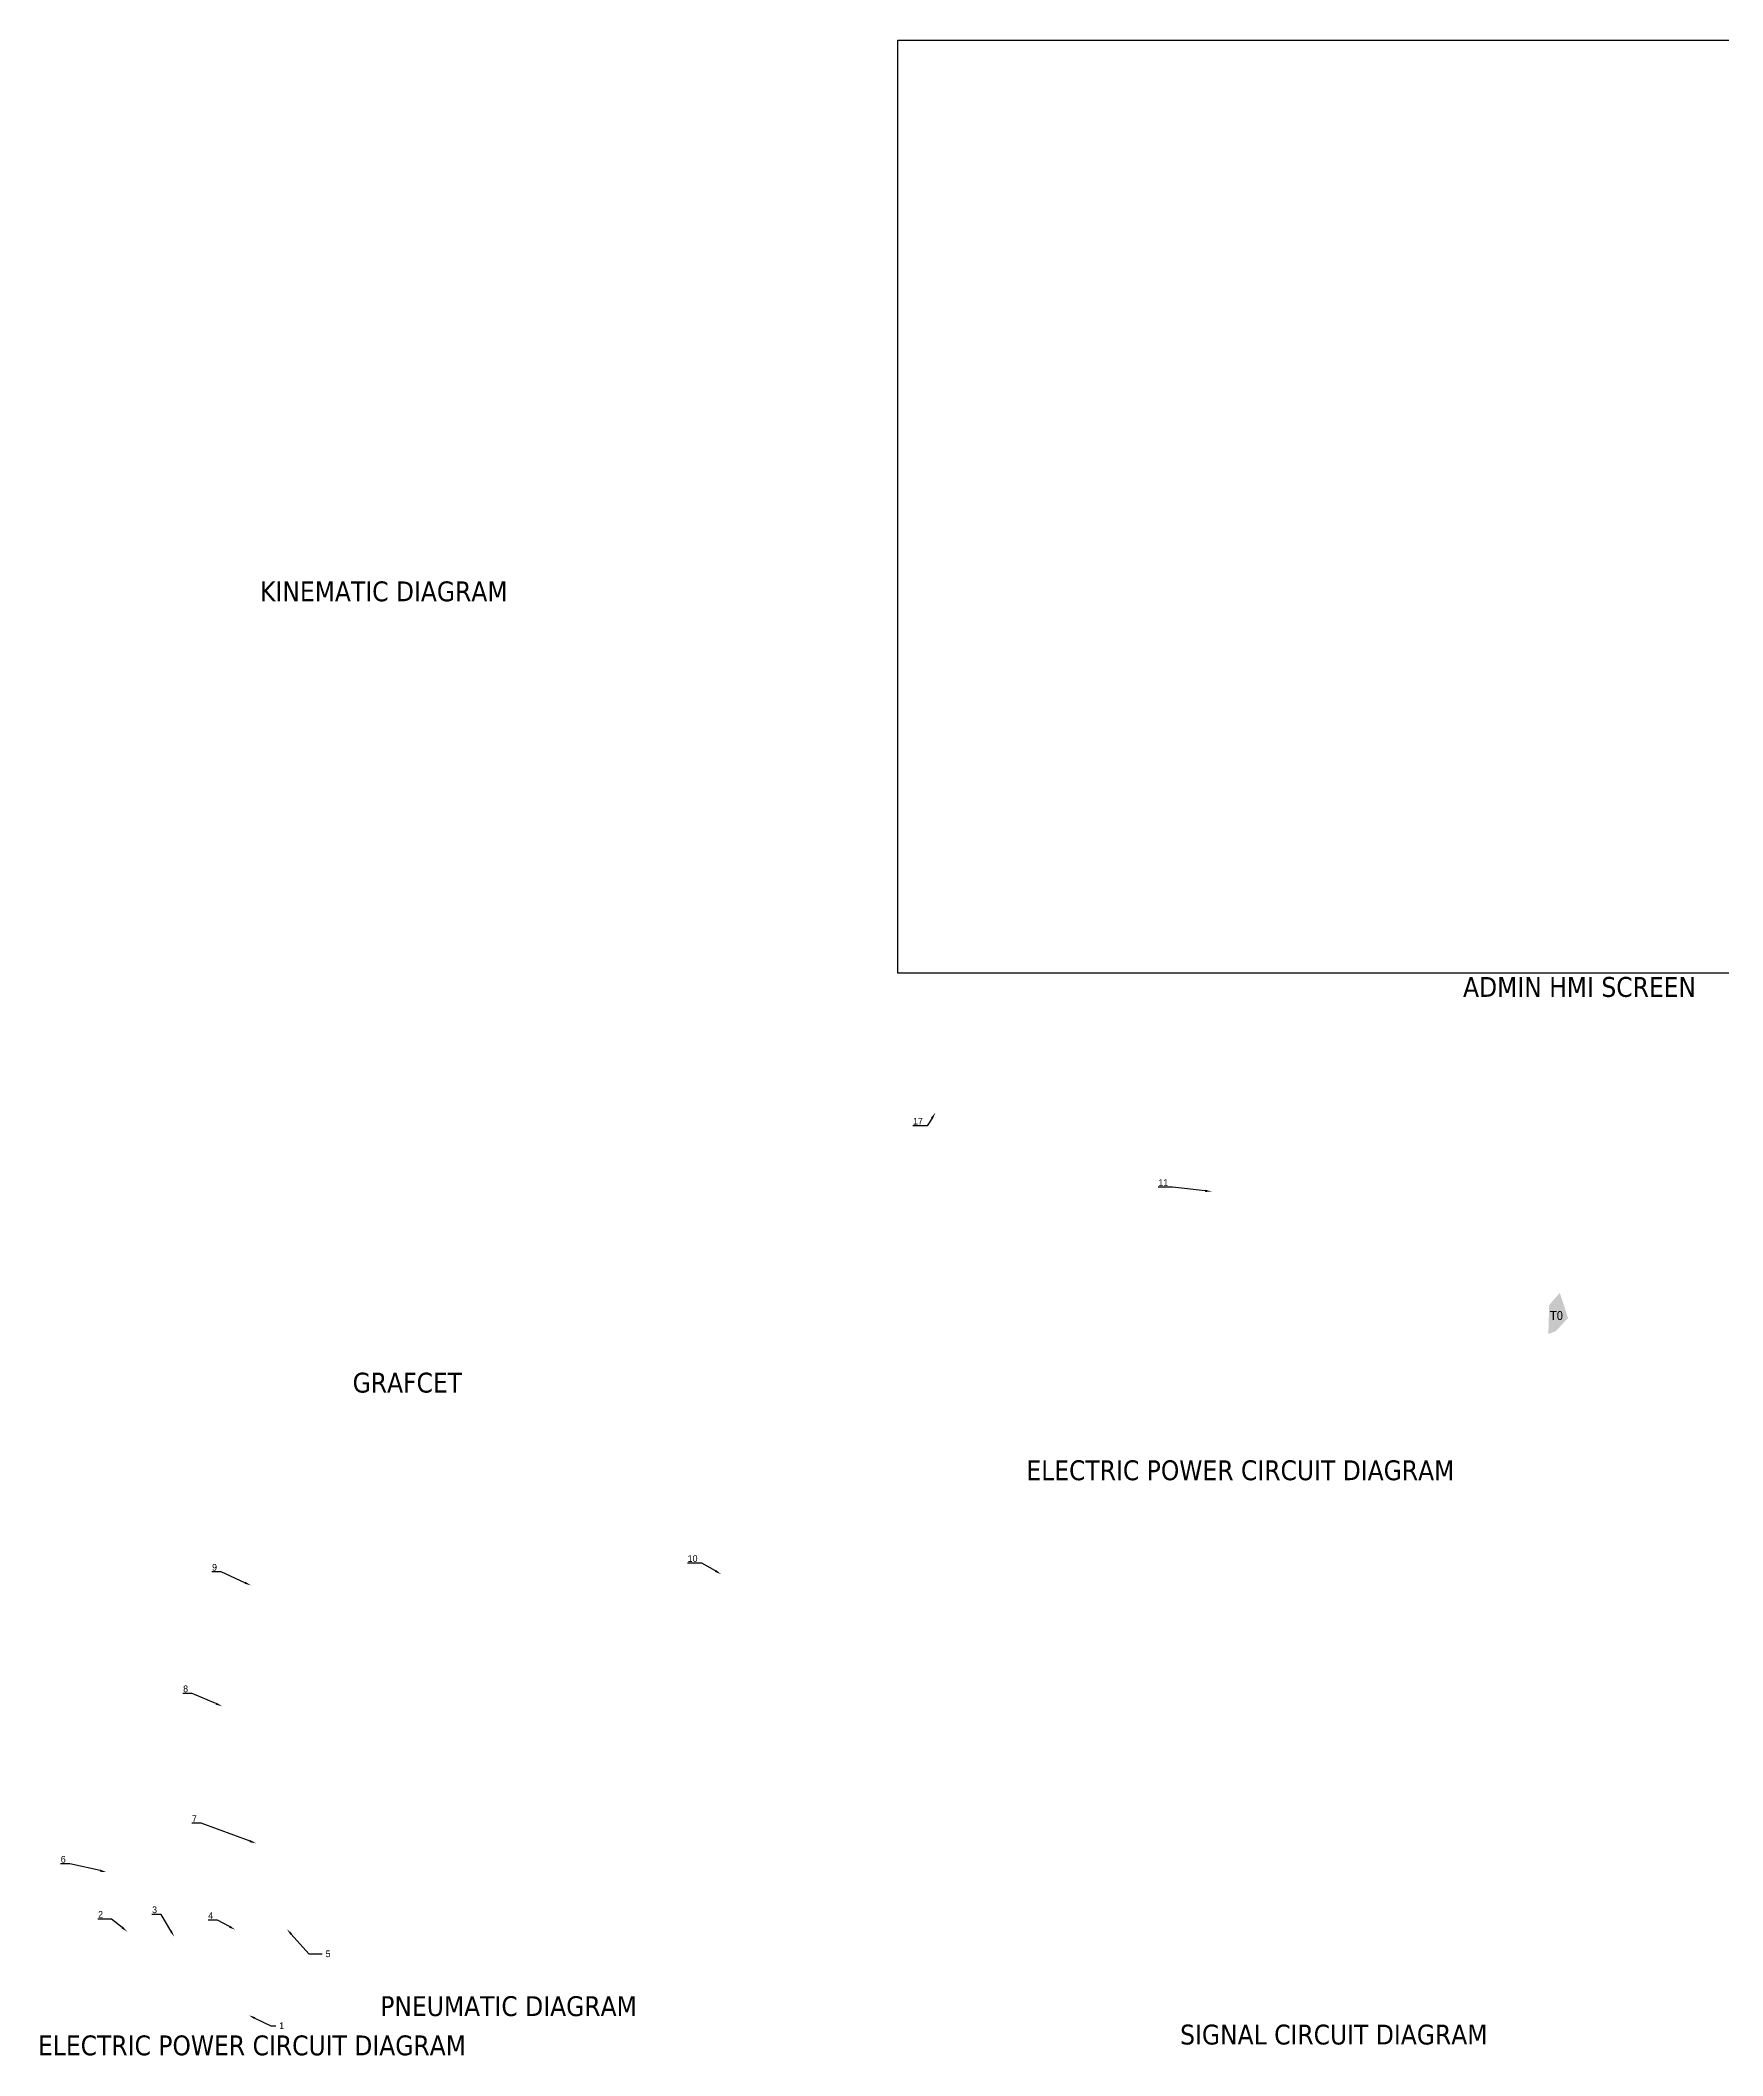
# Paper-space layout 'Sheet' of a CAD drawing. Header units: millimetres. Extents: x 21 to 1179, y 10 to 823.
# Drawn here: x 21 to 694, y 10 to 816 of the extents above; entities that cross this region are included whole.
import ezdxf
from ezdxf import colors
from ezdxf.entities.mleader import LeaderData, LeaderLine
from ezdxf.math import Vec2, Vec3

# ---------------------------------------------------------------- set-up
doc = ezdxf.new("R2010")
doc.units = ezdxf.units.MM
doc.styles.add('Note Text (ANSI)', font='TAHOMA.TTF')
picture_1 = doc.add_image_def('image5.png', size_in_pixel=(1007, 752))

psp = doc.layouts.new('Sheet')

# ---------------------------------------------------------------- hatches: boundary and pattern name
at = {"true_color": 0xffffff}
h = psp.add_hatch(color=7, dxfattribs=at)
h.dxf.hatch_style = 1
h.paths.add_polyline_path([(624.02, 298.77), (627.04, 300.03), (631.92, 305.24), (628.59, 315.29), (624.36, 310.41)])

# ---------------------------------------------------------------- texts
at = {"color": 0, "attachment_point": 1, "style": 'Note Text (ANSI)'}
for s, insert, char_height, width in [('{\\fTahoma|b0|i0|c163|p34;KINEMATIC DIAGRAM}', (108.81, 599.86), 7.942, 193.1719), ('{\\fTahoma|b0|i0|c163|p34;ADMIN HMI SCREEN}', (589.91, 441.63), 7.942, 193.1719), ('T0', (624.73, 308.01), 3.561, 44.669), ('{\\fTahoma|b0|i0|c163|p34;GRAFCET}', (145.82, 283.36), 7.942, 193.1719), ('{\\fTahoma|b0|i0|c163|p34;ELECTRIC POWER CIRCUIT DIAGRAM}', (415.29, 248.31), 7.942, 193.1719), ('{\\fTahoma|b0|i0|c163|p34;PNEUMATIC DIAGRAM}', (156.9, 33.97), 7.942, 193.1719), ('{\\fTahoma|b0|i0|c163|p34;ELECTRIC POWER CIRCUIT DIAGRAM}', (20, 18.27), 7.942, 193.1719), ('{\\fTahoma|b0|i0|c163|p34;SIGNAL CIRCUIT DIAGRAM}', (476.77, 22.6), 7.942, 193.1719)]:
    psp.add_mtext(s, dxfattribs=dict(at, insert=insert, char_height=char_height, width=width))

# ---------------------------------------------------------------- pictures from other files: only their frames are drawn
at = {"color": 0}
image = psp.add_image(picture_1, insert=(363.81, 443.16), size_in_units=(499.66, 373.13), dxfattribs=at)
image.dxf.flags = 7

# ---------------------------------------------------------------- leaders
ml = psp.add_multileader_mtext('Standard')
ml.set_content('{\\Ftxt|c163;17}', color=256)
ml.set_leader_properties()
ml.build(insert=Vec2(0, 0))
ml.multileader.update_dxf_attribs({"text_right_attachment_type": 6, "dogleg_length": 0.36, "arrow_head_size": 2.67})
ctx = ml.context
ctx.base_point, ctx.char_height, ctx.arrow_head_size, ctx.landing_gap_size, ctx.plane_origin = Vec3(369.02, 383.96), 2.6685, 2.67, 1.33, Vec3(288.6, 464.33)
ctx.right_attachment, ctx.text_align_type = 6, 2
notes = []
notes.append((ctx, [(1, (1, 1, 0), (375.61, 382.09), (-1, 0), 0.36, [(0, [(378.95, 387.43)], 0, [])])]))
ctx.mtext.insert, ctx.mtext.alignment, ctx.mtext.flow_direction = Vec3(373.91, 385.29), 3, 5
ml = psp.add_multileader_mtext('Standard')
ml.set_content('{\\Ftxt|c163;11}', color=256)
ml.set_leader_properties()
ml.build(insert=Vec2(0, 0))
ml.multileader.update_dxf_attribs({"text_right_attachment_type": 6, "dogleg_length": 0.36, "arrow_head_size": 2.67})
ctx = ml.context
ctx.base_point, ctx.char_height, ctx.arrow_head_size, ctx.landing_gap_size, ctx.plane_origin = Vec3(468, 359.4), 2.6685, 2.67, 1.33, Vec3(580.79, 439.78)
ctx.right_attachment, ctx.text_align_type = 6, 2
notes.append((ctx, [(1, (1, 1, 0), (473.7, 357.54), (-1, 0), 0.36, [(0, [(489.46, 355.81)], 0, [])])]))
ctx.mtext.insert, ctx.mtext.alignment, ctx.mtext.flow_direction = Vec3(472.01, 360.74), 3, 5
ml = psp.add_multileader_mtext('Standard')
ml.set_content('{\\Ftxt|c163;10}', color=256)
ml.set_leader_properties()
ml.build(insert=Vec2(0, 0))
ml.multileader.update_dxf_attribs({"text_right_attachment_type": 6, "dogleg_length": 0.36, "arrow_head_size": 2.67})
ctx = ml.context
ctx.base_point, ctx.char_height, ctx.arrow_head_size, ctx.landing_gap_size, ctx.plane_origin = Vec3(279.32, 209.03), 2.6685, 2.67, 1.33, Vec3(102.15, 283.59)
ctx.right_attachment, ctx.text_align_type = 6, 2
notes.append((ctx, [(1, (1, 1, 0), (285.46, 207.16), (-1, 0), 0.36, [(0, [(293.24, 202.75)], 0, [])])]))
ctx.mtext.insert, ctx.mtext.alignment, ctx.mtext.flow_direction = Vec3(283.77, 210.36), 3, 5
ml = psp.add_multileader_mtext('Standard')
ml.set_content('{\\Ftxt|c163;9}', color=256)
ml.set_leader_properties()
ml.build(insert=Vec2(0, 0))
ml.multileader.update_dxf_attribs({"text_right_attachment_type": 6, "dogleg_length": 0.36, "arrow_head_size": 2.67})
ctx = ml.context
ctx.base_point, ctx.char_height, ctx.arrow_head_size, ctx.landing_gap_size, ctx.plane_origin = Vec3(88.47, 205.53), 2.6685, 2.67, 1.33, Vec3(6.27, 285.91)
ctx.right_attachment, ctx.text_align_type = 6, 2
notes.append((ctx, [(1, (1, 1, 0), (93.28, 203.67), (-1, 0), 0.36, [(0, [(105.18, 198.27)], 0, [])])]))
ctx.mtext.insert, ctx.mtext.alignment, ctx.mtext.flow_direction = Vec3(91.59, 206.87), 3, 5
ml = psp.add_multileader_mtext('Standard')
ml.set_content('{\\Ftxt|c163;8}', color=256)
ml.set_leader_properties()
ml.build(insert=Vec2(0, 0))
ml.multileader.update_dxf_attribs({"text_right_attachment_type": 6, "dogleg_length": 0.36, "arrow_head_size": 2.67})
ctx = ml.context
ctx.base_point, ctx.char_height, ctx.arrow_head_size, ctx.landing_gap_size, ctx.plane_origin = Vec3(76.9, 156.92), 2.6685, 2.67, 1.33, Vec3(-5.3, 237.3)
ctx.right_attachment, ctx.text_align_type = 6, 2
notes.append((ctx, [(1, (1, 1, 0), (81.71, 155.05), (-1, 0), 0.36, [(0, [(93.61, 149.95)], 0, [])])]))
ctx.mtext.insert, ctx.mtext.alignment, ctx.mtext.flow_direction = Vec3(80.02, 158.25), 3, 5
ml = psp.add_multileader_mtext('Standard')
ml.set_content('{\\Ftxt|c163;7}', color=256)
ml.set_leader_properties()
ml.build(insert=Vec2(0, 0))
ml.multileader.update_dxf_attribs({"text_right_attachment_type": 6, "dogleg_length": 0.36, "arrow_head_size": 2.67})
ctx = ml.context
ctx.base_point, ctx.char_height, ctx.arrow_head_size, ctx.landing_gap_size, ctx.plane_origin = Vec3(80.44, 105.05), 2.6685, 2.67, 1.33, Vec3(2.19, 176.79)
ctx.right_attachment, ctx.text_align_type = 6, 2
notes.append((ctx, [(1, (1, 1, 0), (85.25, 103.18), (-1, 0), 0.36, [(0, [(107.29, 95.08)], 0, [])])]))
ctx.mtext.insert, ctx.mtext.alignment, ctx.mtext.flow_direction = Vec3(83.55, 106.38), 3, 5
ml = psp.add_multileader_mtext('Standard')
ml.set_content('{\\Ftxt|c163;6}', color=256)
ml.set_leader_properties()
ml.build(insert=Vec2(0, 0))
ml.multileader.update_dxf_attribs({"text_right_attachment_type": 6, "dogleg_length": 0.36, "arrow_head_size": 2.67})
ctx = ml.context
ctx.base_point, ctx.char_height, ctx.arrow_head_size, ctx.landing_gap_size, ctx.plane_origin = Vec3(27.97, 88.75), 2.6685, 2.67, 1.33, Vec3(-39.34, 173.83)
ctx.right_attachment, ctx.text_align_type = 6, 2
notes.append((ctx, [(1, (1, 1, 0), (32.78, 86.88), (-1, 0), 0.36, [(0, [(47.4, 83.6)], 0, [])])]))
ctx.mtext.insert, ctx.mtext.alignment, ctx.mtext.flow_direction = Vec3(31.08, 90.08), 3, 5
ml = psp.add_multileader_mtext('Standard')
ml.set_content('{\\Ftxt|c163;2}', color=256)
ml.set_leader_properties()
ml.build(insert=Vec2(0, 0))
ml.multileader.update_dxf_attribs({"text_right_attachment_type": 6, "dogleg_length": 2, "arrow_head_size": 2.67})
ctx = ml.context
ctx.base_point, ctx.char_height, ctx.arrow_head_size, ctx.landing_gap_size, ctx.plane_origin = Vec3(42.89, 66.68), 2.6685, 2.67, 1.33, Vec3(-37.68, 147.06)
ctx.right_attachment, ctx.text_align_type = 6, 2
notes.append((ctx, [(1, (1, 1, 0), (49.33, 64.81), (-1, 0), 2, [(0, [(55.74, 59.79)], 0, [])])]))
ctx.mtext.insert, ctx.mtext.alignment, ctx.mtext.flow_direction = Vec3(46, 68.02), 3, 5
ml = psp.add_multileader_mtext('Standard')
ml.set_content('{\\Ftxt|c163;3}', color=256)
ml.set_leader_properties()
ml.build(insert=Vec2(0, 0))
ml.multileader.update_dxf_attribs({"text_right_attachment_type": 6, "dogleg_length": 0.36, "arrow_head_size": 2.67})
ctx = ml.context
ctx.base_point, ctx.char_height, ctx.arrow_head_size, ctx.landing_gap_size, ctx.plane_origin = Vec3(64.5, 68.53), 2.6685, 2.67, 1.33, Vec3(3.49, 148.91)
ctx.right_attachment, ctx.text_align_type = 6, 2
notes.append((ctx, [(1, (1, 1, 0), (69.3, 66.67), (-1, 0), 0.36, [(0, [(74.47, 57.75)], 0, [])])]))
ctx.mtext.insert, ctx.mtext.alignment, ctx.mtext.flow_direction = Vec3(67.61, 69.87), 3, 5
ml = psp.add_multileader_mtext('Standard')
ml.set_content('{\\Ftxt|c163;4}', color=256)
ml.set_leader_properties()
ml.build(insert=Vec2(0, 0))
ml.multileader.update_dxf_attribs({"text_right_attachment_type": 6, "dogleg_length": 0.36, "arrow_head_size": 2.67})
ctx = ml.context
ctx.base_point, ctx.char_height, ctx.arrow_head_size, ctx.landing_gap_size, ctx.plane_origin = Vec3(86.93, 66.24), 2.6685, 2.67, 1.33, Vec3(13.31, 149.28)
ctx.right_attachment, ctx.text_align_type = 6, 2
notes.append((ctx, [(1, (1, 1, 0), (91.74, 64.37), (-1, 0), 0.36, [(0, [(98.94, 60.53)], 0, [])])]))
ctx.mtext.insert, ctx.mtext.alignment, ctx.mtext.flow_direction = Vec3(90.04, 67.57), 3, 5
ml = psp.add_multileader_mtext('Standard')
ml.set_content('{\\Ftxt|c163;5}', color=256)
ml.set_leader_properties()
ml.build(insert=Vec2(0, 0))
ml.multileader.update_dxf_attribs({"text_right_attachment_type": 6, "dogleg_length": 0.36, "arrow_head_size": 2.67})
ctx = ml.context
ctx.base_point, ctx.char_height, ctx.arrow_head_size, ctx.landing_gap_size, ctx.plane_origin = Vec3(133.67, 50.93), 2.6685, 2.67, 1.33, Vec3(50.58, 126.93)
ctx.right_attachment = 6
notes.append((ctx, [(0, (1, 1, 0), (128.33, 50.93), (1, 0), 5.34, [(0, [(119.53, 60.78)], 0, [])])]))
ctx.mtext.insert, ctx.mtext.flow_direction = Vec3(135.01, 52.26), 5
ml = psp.add_multileader_mtext('Standard')
ml.set_content('{\\Ftxt|c163;1}', color=256)
ml.set_leader_properties()
ml.build(insert=Vec2(0, 0))
ml.multileader.update_dxf_attribs({"text_right_attachment_type": 6, "dogleg_length": 2, "arrow_head_size": 2.67})
ctx = ml.context
ctx.base_point, ctx.char_height, ctx.arrow_head_size, ctx.landing_gap_size, ctx.plane_origin = Vec3(115.1, 22.17), 2.6685, 2.67, 1.33, Vec3(35.35, 102.54)
ctx.right_attachment = 6
notes.append((ctx, [(0, (1, 1, 0), (113.1, 22.17), (1, 0), 2, [(0, [(104.29, 26.33)], 0, [])])]))
ctx.mtext.insert, ctx.mtext.flow_direction = Vec3(116.44, 23.5), 5
for ctx, leaders in notes:
    for number, flags, end, landing, length, lines in leaders:
        leader = LeaderData()
        leader.index, (leader.has_last_leader_line, leader.has_dogleg_vector, leader.attachment_direction) = number, flags
        leader.last_leader_point, leader.dogleg_vector, leader.dogleg_length = Vec3(end), Vec3(landing), length
        for number, points, colour, breaks in lines:
            line = LeaderLine()
            line.index, line.vertices, line.color, line.breaks = number, Vec3.list(points), colors.encode_raw_color(colour), breaks
            leader.lines.append(line)
        ctx.leaders.append(leader)

doc.saveas('drawing.dxf')
